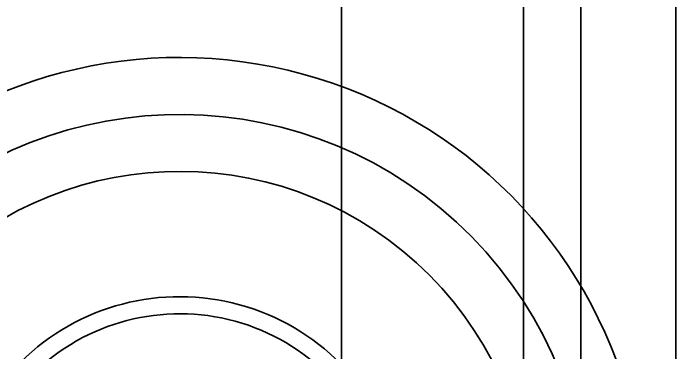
# Model space of a CAD drawing. Header units: millimetres. Extents: x -178 to 3694, y -325 to 1836.
# Drawn here: x 1369.76 to 1404.6, y 118.95 to 136.83 of the extents above; entities that cross this region are included whole.
import ezdxf

# ---------------------------------------------------------------- set-up
doc = ezdxf.new("R2010")
doc.units = ezdxf.units.MM

msp = doc.modelspace()

# ---------------------------------------------------------------- linework, layer by layer
at = {"color": 7, "linetype": 'Continuous', "lineweight": 35}
for p, q in [((1387.015, 60), (1387.015, 540)), ((1387.015, 60), (1387.015, 540)), ((1404.601, 532.172), (1404.601, 67.828)), ((1399.601, 498.8), (1399.601, 101.2)), ((1404.601, 498.8), (1404.601, 101.2)), ((1396.601, 263), (1396.601, 61.938)), ((1396.601, 263), (1396.601, 61.938)), ((1399.601, 263), (1399.601, 67.828))]:
    msp.add_line(p, q, dxfattribs=at)
for radius, start, end in [(24.5, 314.6585, 134.6585), (24.5, 314.6585, 134.6585), (21.5, 314.6585, 134.2993), (18.5, 314.9113, 134.6585), (24.5, 134.6585, 314.6585), (24.5, 134.6585, 314.6585), (21.5, 134.6585, 314.2993), (18.5, 134.9113, 314.6585), (11.9, 314.6585, 134.6585), (11, 314.6585, 134.6585), (11, 314.6585, 134.6585)]:
    msp.add_arc((1378.515, 110), radius, start, end, dxfattribs=at)

doc.saveas('drawing.dxf')
